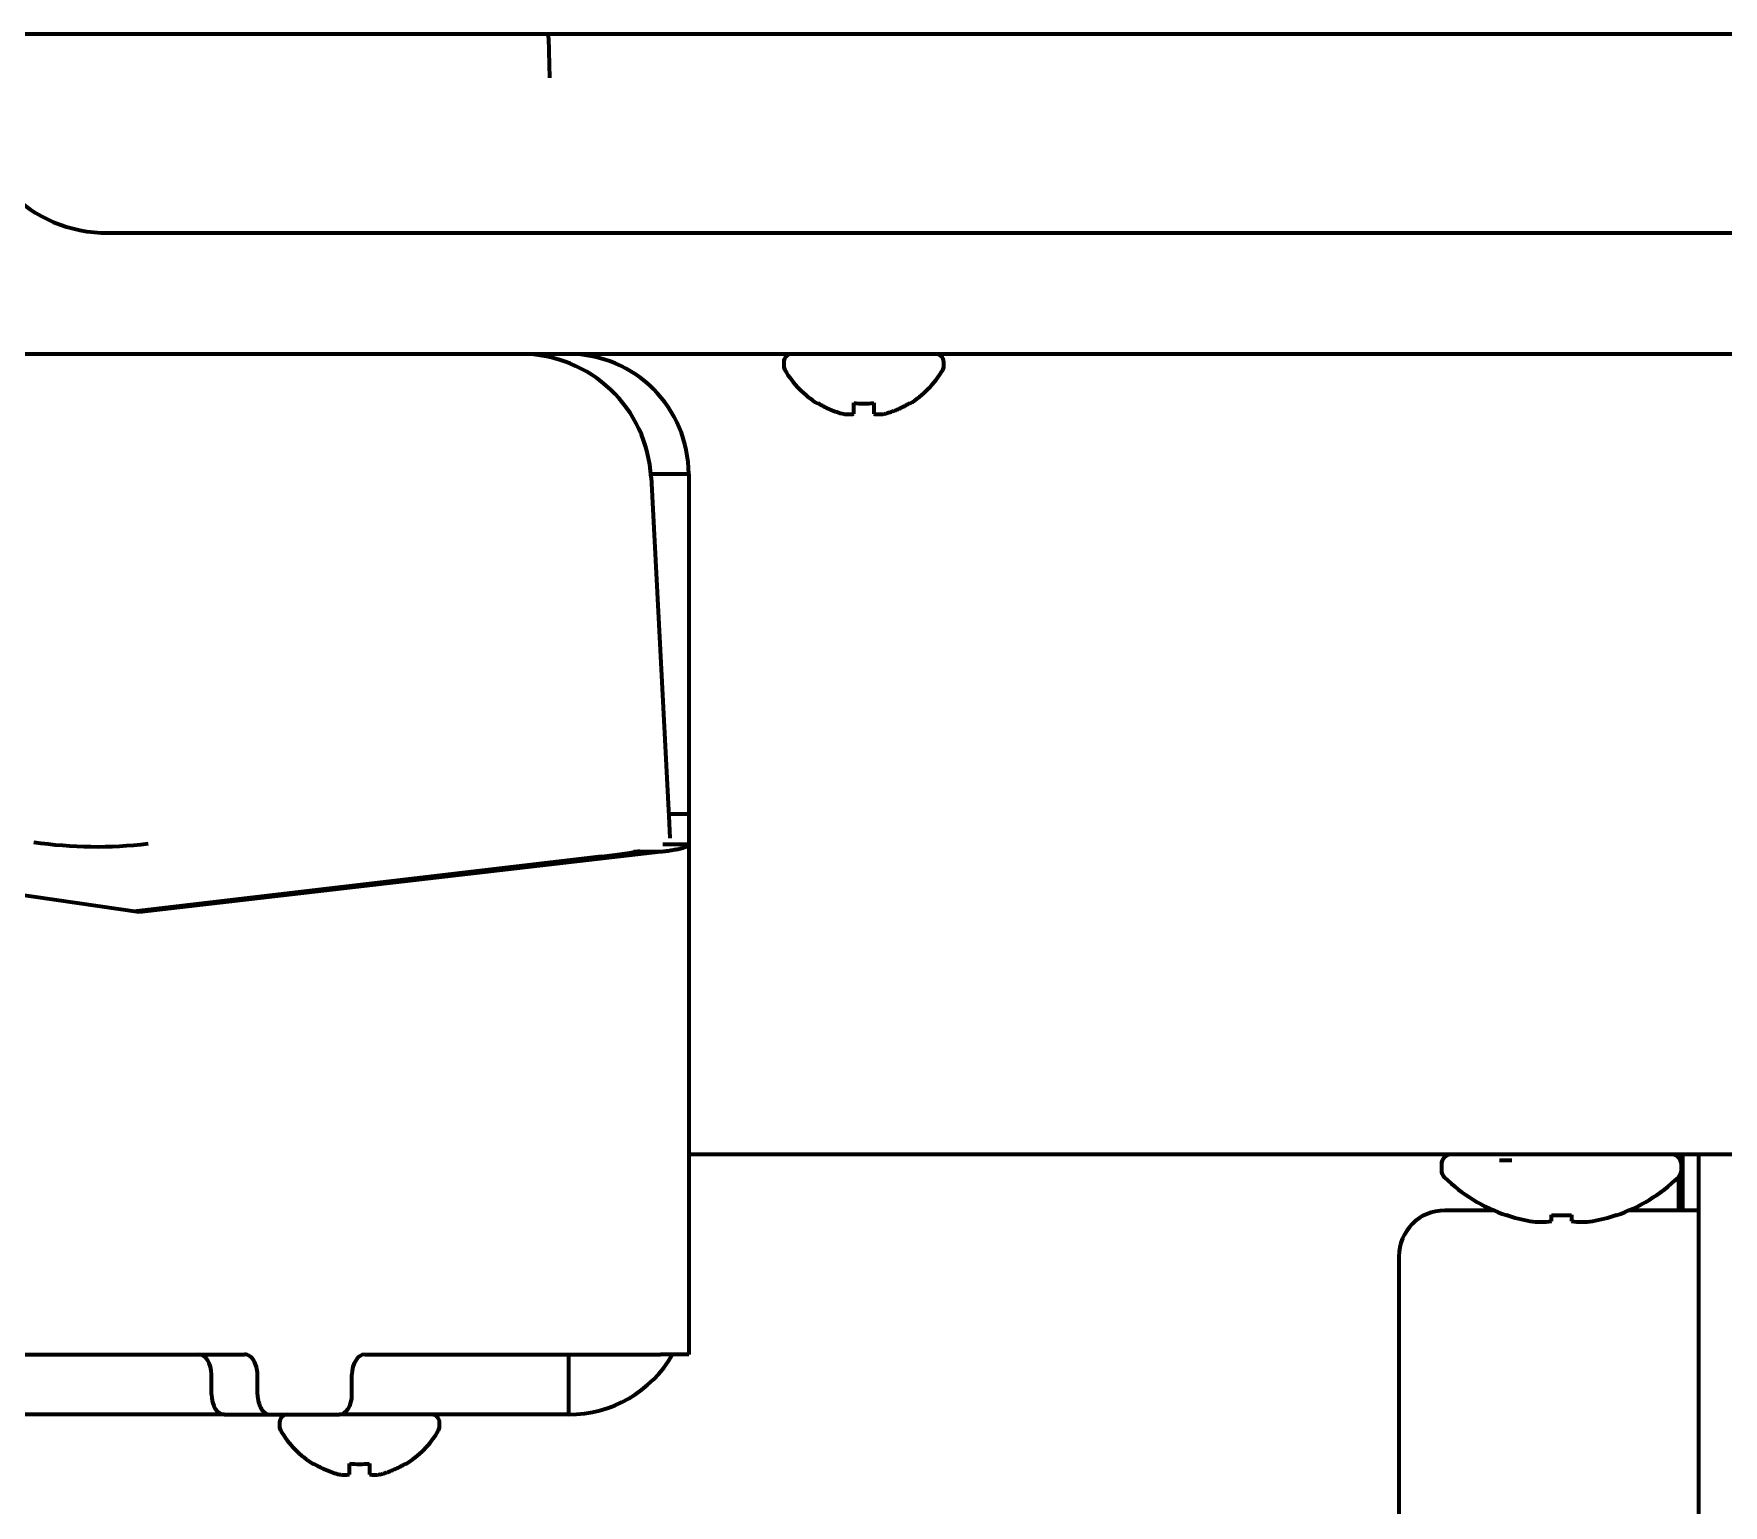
# Model space of a CAD drawing. Header units: inches. Extents: x -3022 to 7311, y 343 to 5680.
# Drawn here: x 2848.7 to 2933.1, y 2197.8 to 2271.3 of the extents above; entities that cross this region are included whole.
import ezdxf

# ---------------------------------------------------------------- set-up
doc = ezdxf.new("R2010")
doc.units = ezdxf.units.IN

msp = doc.modelspace()

# ---------------------------------------------------------------- linework, layer by layer
at = {"linetype": 'Continuous', "lineweight": 70}
for p, q in [((2767.918, 2271.295), (2933.918, 2271.295)), ((2874.418, 2271.097), (2874.418, 2271.295)), ((2874.418, 2271.097), (2874.467, 2269.097)), ((2852.391, 2261.342), (3106.445, 2261.342)), ((3577.318, 2255.292), (2842.518, 2255.292)), ((2886.168, 2254.892), (2886.168, 2254.692)), ((2894.168, 2254.692), (2894.168, 2254.892)), ((2887.868, 2252.814), (2887.868, 2252.847)), ((2892.468, 2252.847), (2892.468, 2252.814)), ((2881.418, 2249.292), (2879.525, 2249.292)), ((2879.535, 2249.132), (2879.803, 2244.019)), ((2881.418, 2249.292), (2881.418, 2232.292)), ((2879.803, 2244.019), (2880.407, 2232.494)), ((2853.951, 2227.4), (2820.638, 2232.24)), ((2880.407, 2232.494), (2880.422, 2232.216)), ((2881.418, 2232.292), (2880.418, 2232.292)), ((2880.422, 2232.216), (2880.48, 2231.104)), ((2881.418, 2232.292), (2881.418, 2232.269)), ((2881.418, 2232.269), (2881.418, 2230.781)), ((2880.014, 2230.407), (2853.951, 2227.4)), ((2880.014, 2230.407), (2878.679, 2230.407)), ((2881.418, 2230.781), (2880.121, 2230.781)), ((2881.418, 2230.781), (2881.418, 2205.292)), ((2877.066, 2230.176), (2853.706, 2227.436)), ((3177.047, 2215.292), (2881.426, 2215.292)), ((2930.918, 2215.12), (2930.918, 2215.292)), ((2931.118, 2212.492), (2931.118, 2215.292)), ((2931.918, 2212.492), (2931.918, 2215.292)), ((2919.041, 2214.792), (2919.041, 2214.501)), ((2922.563, 2214.992), (2921.95, 2214.992)), ((2931.041, 2214.501), (2931.041, 2214.792)), ((2930.918, 2212.492), (2930.918, 2214.173)), ((2921.674, 2212.492), (2919.218, 2212.492)), ((2922.291, 2212.267), (2922.291, 2212.252)), ((2924.541, 2211.952), (2924.541, 2212.267)), ((2925.541, 2212.267), (2925.541, 2211.952)), ((2927.791, 2212.267), (2927.791, 2212.252)), ((2930.118, 2212.492), (2928.408, 2212.492)), ((2931.918, 2212.492), (2930.118, 2212.492)), ((2931.918, 2171.992), (2931.918, 2212.492)), ((2916.918, 2210.192), (2916.918, 2174.292)), ((2839.938, 2205.292), (2859.221, 2205.292)), ((2865.23, 2205.292), (2880.014, 2205.292)), ((2875.418, 2205.292), (2875.418, 2202.292)), ((2881.418, 2205.292), (2880.014, 2205.292)), ((2857.566, 2203.292), (2857.566, 2204.292)), ((2859.864, 2203.292), (2859.864, 2204.292)), ((2864.587, 2203.292), (2864.587, 2204.292)), ((2858.208, 2202.292), (2838.652, 2202.292)), ((2858.209, 2202.292), (2860.507, 2202.292)), ((2860.507, 2202.292), (2863.945, 2202.292)), ((2860.967, 2201.892), (2860.967, 2201.692)), ((2874.716, 2202.292), (2863.945, 2202.292)), ((2868.967, 2201.692), (2868.967, 2201.892)), ((2875.418, 2202.292), (2874.716, 2202.292)), ((2862.667, 2199.814), (2862.667, 2199.847)), ((2867.267, 2199.847), (2867.267, 2199.814))]:
    msp.add_line(p, q, dxfattribs=at)
for centre, radius, start, end in [((2873.044, 2248.792), 6.5, 3, 90), ((2875.418, 2249.292), 6, 0, 90), ((2886.568, 2254.892), 0.4, 90, 180), ((2893.768, 2254.892), 0.4, 0, 90), ((2886.568, 2254.692), 0.4, 180, 210.30118), ((2890.367, 2256.912), 4.8, 210.30118, 238.62729), ((2889.969, 2256.912), 4.8, 301.37271, 329.69882), ((2893.768, 2254.692), 0.4, 329.69882, 0), ((2919.541, 2214.792), 0.5, 90, 180), ((2930.541, 2214.792), 0.5, 0, 90), ((2919.541, 2214.501), 0.5, 180, 226.22534), ((2930.541, 2214.501), 0.5, 313.77466, 0), ((2925.041, 2220.242), 8.45, 226.22534, 251.00754), ((2925.041, 2220.242), 8.45, 288.99246, 313.77466), ((2919.218, 2210.192), 2.3, 90, 180), ((2925.041, 2220.242), 8.435, 250.97292, 259.33784), ((2925.041, 2220.242), 7.99, 266.41219, 273.58781), ((2925.041, 2220.242), 8.435, 280.66216, 289.02708), ((2875.418, 2208.292), 6, 270, 330), ((2861.367, 2201.892), 0.4, 90, 180), ((2861.367, 2201.692), 0.4, 180, 210.30118), ((2868.567, 2201.892), 0.4, 0, 90), ((2868.567, 2201.692), 0.4, 329.69882, 0), ((2865.166, 2203.912), 4.8, 210.30118, 238.62729), ((2864.768, 2203.912), 4.8, 301.37271, 329.69882)]:
    msp.add_arc(centre, radius, start, end, dxfattribs=at)
for centre, major_axis, ratio, start_param, end_param in [((2852.445, 2268.369), (-4.987, -4.987), 0.992433, 5.501585, 7.064785), ((2850.958, 2281.092), (-1.504, 50.411), 0.654536, 3.027056, 3.200327), ((2865.46, 2231.106), (-15.021, 0.009), 0.096833, 2.453947, 2.689199), ((2924.011, 2220.242), (0, -8.323), 0.707107, 6.192956, 6.373415), ((2926.071, 2220.242), (0, 8.323), 0.707107, 3.051363, 3.231822), ((2856.923, 2204.292), (0, 1), 0.642788, 4.712389, 6.283185), ((2859.221, 2204.292), (0, -1), 0.642788, 1.570796, 3.141593), ((2865.23, 2204.292), (0, -1), 0.642788, 3.141593, 4.712389), ((2858.209, 2203.292), (0, -1), 0.642788, 4.712389, 6.283185), ((2860.507, 2203.292), (0, 1), 0.642788, 1.570796, 3.141593), ((2863.945, 2203.292), (0, 1), 0.642788, 3.141593, 4.712389)]:
    msp.add_ellipse(centre, major_axis=major_axis, ratio=ratio, start_param=start_param, end_param=end_param, dxfattribs=at)
for points in [[(2887.868, 2252.847), (2888.071, 2252.722), (2888.281, 2252.614), (2888.606, 2252.477), (2888.716, 2252.435), (2888.939, 2252.359), (2889.053, 2252.325), (2889.168, 2252.296)], [(2890.668, 2252.847), (2890.668, 2252.722), (2890.668, 2252.614), (2890.668, 2252.477), (2890.668, 2252.435), (2890.668, 2252.359), (2890.668, 2252.325), (2890.668, 2252.296)], [(2862.667, 2199.847), (2862.87, 2199.722), (2863.08, 2199.614), (2863.405, 2199.477), (2863.515, 2199.435), (2863.739, 2199.359), (2863.852, 2199.325), (2863.967, 2199.296)], [(2865.467, 2199.847), (2865.467, 2199.722), (2865.467, 2199.614), (2865.467, 2199.477), (2865.467, 2199.435), (2865.467, 2199.359), (2865.467, 2199.325), (2865.467, 2199.296)]]:
    msp.add_open_spline(points, degree=3, knots=[0, 0, 0, 0, 0.5, 0.5, 0.75, 0.75, 1, 1, 1, 1], dxfattribs=at)
for points in [[(2889.168, 2252.296), (2889.192, 2252.293), (2889.239, 2252.288), (2889.311, 2252.283), (2889.382, 2252.28), (2889.453, 2252.28), (2889.525, 2252.282), (2889.596, 2252.288), (2889.644, 2252.293), (2889.668, 2252.296)], [(2889.668, 2252.296), (2889.668, 2252.31), (2889.668, 2252.34), (2889.668, 2252.39), (2889.668, 2252.447), (2889.668, 2252.508), (2889.668, 2252.574), (2889.668, 2252.649), (2889.668, 2252.736), (2889.668, 2252.808), (2889.668, 2252.847)], [(2889.668, 2252.847), (2889.835, 2252.825), (2890.168, 2252.803), (2890.501, 2252.825), (2890.668, 2252.847)], [(2890.668, 2252.296), (2890.694, 2252.293), (2890.745, 2252.287), (2890.819, 2252.282), (2890.891, 2252.28), (2890.961, 2252.28), (2891.03, 2252.283), (2891.099, 2252.288), (2891.145, 2252.293), (2891.168, 2252.296)], [(2891.168, 2252.296), (2891.222, 2252.31), (2891.33, 2252.34), (2891.492, 2252.39), (2891.651, 2252.447), (2891.806, 2252.508), (2891.958, 2252.574), (2892.114, 2252.649), (2892.281, 2252.736), (2892.404, 2252.808), (2892.468, 2252.847)], [(2881.418, 2230.781), (2881.418, 2230.773), (2881.415, 2230.757), (2881.399, 2230.733), (2881.374, 2230.709), (2881.339, 2230.686), (2881.293, 2230.662), (2881.238, 2230.639), (2881.173, 2230.616), (2881.098, 2230.593), (2881.014, 2230.571), (2880.92, 2230.549), (2880.817, 2230.527), (2880.705, 2230.506), (2880.584, 2230.485), (2880.454, 2230.465), (2880.316, 2230.445), (2880.17, 2230.426), (2880.067, 2230.413), (2880.014, 2230.407)], [(2863.967, 2199.296), (2863.991, 2199.293), (2864.039, 2199.288), (2864.11, 2199.283), (2864.181, 2199.28), (2864.253, 2199.28), (2864.324, 2199.282), (2864.396, 2199.288), (2864.443, 2199.293), (2864.467, 2199.296)], [(2864.467, 2199.296), (2864.467, 2199.31), (2864.467, 2199.34), (2864.467, 2199.39), (2864.467, 2199.447), (2864.467, 2199.508), (2864.467, 2199.574), (2864.467, 2199.649), (2864.467, 2199.736), (2864.467, 2199.808), (2864.467, 2199.847)], [(2864.467, 2199.847), (2864.634, 2199.825), (2864.967, 2199.803), (2865.301, 2199.825), (2865.467, 2199.847)], [(2865.467, 2199.296), (2865.493, 2199.293), (2865.545, 2199.287), (2865.618, 2199.282), (2865.69, 2199.28), (2865.76, 2199.28), (2865.829, 2199.283), (2865.898, 2199.288), (2865.944, 2199.293), (2865.967, 2199.296)], [(2865.967, 2199.296), (2866.022, 2199.31), (2866.13, 2199.34), (2866.291, 2199.39), (2866.45, 2199.447), (2866.606, 2199.508), (2866.757, 2199.574), (2866.914, 2199.649), (2867.08, 2199.736), (2867.203, 2199.808), (2867.267, 2199.847)]]:
    msp.add_open_spline(points, degree=3, dxfattribs=at)

doc.saveas('drawing.dxf')
